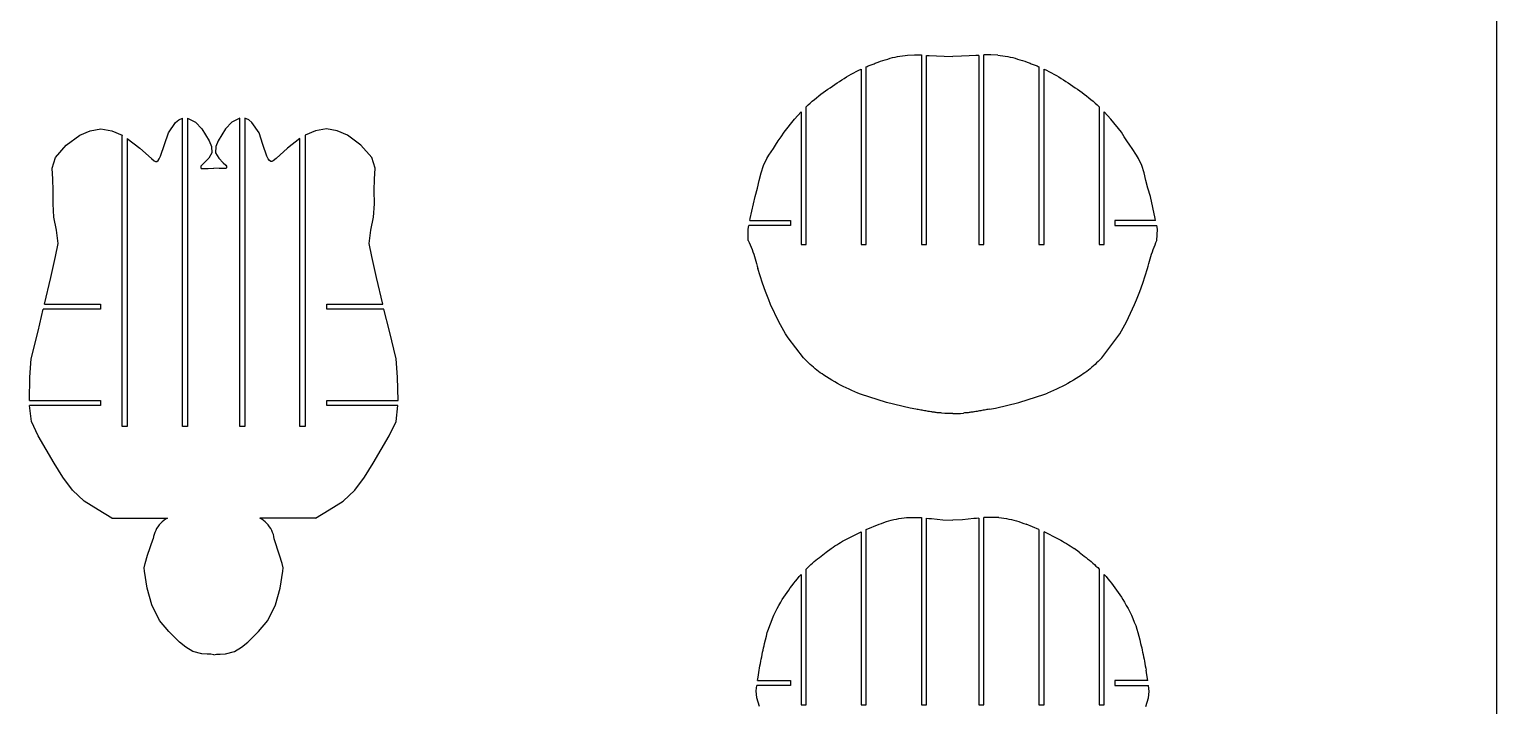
# Model space of a CAD drawing. Extents: x -170 to 170, y -270 to 270.
# Drawn here: x 60.8 to 170.5, y -136.1 to -85.6 of the extents above; entities that cross this region are included whole.
import ezdxf

# ---------------------------------------------------------------- set-up
doc = ezdxf.new("R2010")
doc.units = 0
doc.header["$MEASUREMENT"] = 0
doc.layers.get('0').update_dxf_attribs({"linetype": 'CONTINUOUS'})

msp = doc.modelspace()

# ---------------------------------------------------------------- linework, layer by layer
for p, q in [((170.49, 270.1), (170.49, -270.1)), ((124.96, -87.81), (125.14, -87.76)), ((125.14, -87.76), (125.33, -87.71)), ((125.33, -87.71), (125.51, -87.67)), ((125.51, -87.67), (125.7, -87.63)), ((125.7, -87.63), (125.88, -87.6)), ((125.88, -87.6), (126.07, -87.57)), ((126.07, -87.57), (126.26, -87.55)), ((126.26, -87.55), (126.44, -87.53)), ((126.44, -87.53), (126.96, -87.49)), ((126.96, -87.49), (127.48, -87.51)), ((127.48, -87.51), (127.48, -101.68)), ((127.86, -87.54), (128.07, -87.55)), ((127.86, -101.68), (127.86, -87.54)), ((128.07, -87.55), (128.6, -87.58)), ((128.6, -87.58), (129.17, -87.61)), ((129.17, -87.61), (129.82, -87.63)), ((130.47, -87.61), (129.82, -87.63)), ((131.04, -87.58), (130.47, -87.61)), ((131.56, -87.55), (131.04, -87.58)), ((131.77, -87.54), (131.56, -87.55)), ((131.77, -87.54), (131.77, -101.68)), ((132.67, -87.49), (132.15, -87.51)), ((132.15, -101.68), (132.15, -87.51)), ((133.19, -87.53), (132.67, -87.49)), ((133.19, -87.53), (133.38, -87.55)), ((133.38, -87.55), (133.56, -87.57)), ((133.56, -87.57), (133.75, -87.6)), ((133.75, -87.6), (133.94, -87.63)), ((133.94, -87.63), (134.12, -87.67)), ((134.12, -87.67), (134.31, -87.71)), ((134.31, -87.71), (134.49, -87.76)), ((134.49, -87.76), (134.67, -87.81)), ((122.24, -88.94), (122.42, -88.84)), ((122.42, -88.84), (122.61, -88.74)), ((122.61, -88.74), (122.8, -88.65)), ((122.8, -88.65), (122.98, -88.56)), ((122.98, -88.56), (122.98, -101.68)), ((123.36, -88.39), (123.43, -88.36)), ((123.36, -101.68), (123.36, -88.39)), ((123.43, -88.36), (123.51, -88.33)), ((123.51, -88.33), (123.58, -88.3)), ((123.58, -88.3), (123.65, -88.27)), ((123.65, -88.27), (123.73, -88.24)), ((123.73, -88.24), (123.8, -88.21)), ((123.8, -88.21), (123.88, -88.19)), ((123.88, -88.19), (123.95, -88.16)), ((123.95, -88.16), (124.02, -88.13)), ((124.02, -88.13), (124.1, -88.1)), ((124.1, -88.1), (124.17, -88.08)), ((124.17, -88.08), (124.25, -88.05)), ((124.25, -88.05), (124.43, -87.98)), ((124.43, -87.98), (124.6, -87.92)), ((124.6, -87.92), (124.78, -87.86)), ((124.78, -87.86), (124.96, -87.81)), ((134.67, -87.81), (134.85, -87.86)), ((134.85, -87.86), (135.03, -87.92)), ((135.03, -87.92), (135.21, -87.98)), ((135.21, -87.98), (135.38, -88.05)), ((135.38, -88.05), (135.46, -88.08)), ((135.46, -88.08), (135.53, -88.1)), ((135.53, -88.1), (135.61, -88.13)), ((135.61, -88.13), (135.68, -88.16)), ((135.68, -88.16), (135.76, -88.19)), ((135.76, -88.19), (135.83, -88.21)), ((135.83, -88.21), (135.91, -88.24)), ((135.91, -88.24), (135.98, -88.27)), ((135.98, -88.27), (136.05, -88.3)), ((136.05, -88.3), (136.13, -88.33)), ((136.13, -88.33), (136.2, -88.36)), ((136.2, -88.36), (136.27, -88.39)), ((136.27, -88.39), (136.27, -101.68)), ((136.65, -88.56), (136.84, -88.65)), ((136.65, -101.68), (136.65, -88.56)), ((136.84, -88.65), (137.02, -88.74)), ((137.02, -88.74), (137.21, -88.84)), ((137.21, -88.84), (137.39, -88.94)), ((120.48, -90.07), (120.66, -89.96)), ((120.66, -89.96), (120.84, -89.84)), ((120.84, -89.84), (121.01, -89.72)), ((121.01, -89.72), (121.18, -89.6)), ((121.18, -89.6), (121.35, -89.49)), ((121.35, -89.49), (121.53, -89.37)), ((121.53, -89.37), (121.7, -89.26)), ((121.7, -89.26), (121.88, -89.15)), ((121.88, -89.15), (122.06, -89.05)), ((122.06, -89.05), (122.24, -88.94)), ((137.39, -88.94), (137.57, -89.05)), ((137.57, -89.05), (137.75, -89.15)), ((137.75, -89.15), (137.93, -89.26)), ((137.93, -89.26), (138.11, -89.37)), ((138.11, -89.37), (138.28, -89.49)), ((138.28, -89.49), (138.46, -89.6)), ((138.46, -89.6), (138.63, -89.72)), ((138.63, -89.72), (138.8, -89.84)), ((138.8, -89.84), (138.97, -89.96)), ((138.97, -89.96), (139.15, -90.07)), ((119.17, -91.1), (119.32, -90.96)), ((119.32, -90.96), (119.48, -90.83)), ((119.48, -90.83), (119.64, -90.7)), ((119.64, -90.7), (119.81, -90.56)), ((119.81, -90.56), (119.97, -90.44)), ((119.97, -90.44), (120.14, -90.31)), ((120.14, -90.31), (120.31, -90.19)), ((120.31, -90.19), (120.48, -90.07)), ((139.15, -90.07), (139.32, -90.19)), ((139.32, -90.19), (139.49, -90.31)), ((139.49, -90.31), (139.66, -90.44)), ((139.66, -90.44), (139.83, -90.56)), ((139.83, -90.56), (139.99, -90.7)), ((139.99, -90.7), (140.15, -90.83)), ((140.15, -90.83), (140.31, -90.96)), ((140.31, -90.96), (140.47, -91.1)), ((117.99, -92.3), (118.48, -91.76)), ((118.48, -91.76), (118.48, -101.68)), ((118.86, -91.39), (119.01, -91.24)), ((118.86, -101.68), (118.86, -91.39)), ((119.01, -91.24), (119.17, -91.1)), ((140.47, -91.1), (140.62, -91.24)), ((140.62, -91.24), (140.77, -91.39)), ((140.77, -91.39), (140.77, -101.68)), ((141.64, -92.3), (141.15, -91.76)), ((141.15, -101.68), (141.15, -91.76)), ((64.56, -93.51), (65.32, -93.17)), ((65.32, -93.17), (66.14, -93.03)), ((66.14, -93.03), (66.96, -93.18)), ((66.96, -93.18), (67.72, -93.51)), ((71.18, -93.32), (71.71, -92.55)), ((71.71, -92.55), (71.95, -92.35)), ((71.95, -92.35), (72.23, -92.22)), ((72.23, -115.26), (72.23, -92.22)), ((72.61, -92.22), (72.61, -115.26)), ((72.61, -92.22), (73.21, -92.53)), ((73.21, -92.53), (73.68, -93.02)), ((73.68, -93.02), (74.24, -93.92)), ((75.46, -93.02), (74.89, -93.92)), ((75.93, -92.53), (75.46, -93.02)), ((76.52, -92.22), (75.93, -92.53)), ((76.52, -115.26), (76.52, -92.22)), ((76.9, -92.22), (76.9, -115.26)), ((77.19, -92.35), (76.9, -92.22)), ((77.43, -92.55), (77.19, -92.35)), ((77.96, -93.32), (77.43, -92.55)), ((82.18, -93.18), (81.41, -93.51)), ((82.99, -93.03), (82.18, -93.18)), ((83.81, -93.17), (82.99, -93.03)), ((84.57, -93.51), (83.81, -93.17)), ((117.21, -93.27), (117.99, -92.3)), ((142.43, -93.27), (141.64, -92.3)), ((62.73, -95.18), (63.55, -94.24)), ((63.55, -94.24), (64.56, -93.51)), ((67.72, -93.51), (67.73, -93.52)), ((67.73, -115.26), (67.73, -93.52)), ((68.11, -93.74), (68.11, -115.26)), ((68.11, -93.74), (69.04, -94.47)), ((70.6, -95.08), (70.89, -94.19)), ((70.89, -94.19), (71.18, -93.32)), ((74.24, -93.92), (74.41, -94.36)), ((74.89, -93.92), (74.73, -94.36)), ((78.24, -94.19), (77.96, -93.32)), ((78.53, -95.08), (78.24, -94.19)), ((81.02, -93.74), (80.09, -94.47)), ((81.02, -115.26), (81.02, -93.74)), ((81.41, -93.51), (81.4, -93.52)), ((81.4, -93.52), (81.4, -115.26)), ((85.58, -94.24), (84.57, -93.51)), ((86.4, -95.18), (85.58, -94.24)), ((116.41, -94.5), (116.56, -94.25)), ((116.56, -94.25), (116.78, -93.93)), ((116.78, -93.93), (116.99, -93.62)), ((116.99, -93.62), (117.21, -93.27)), ((142.65, -93.62), (142.43, -93.27)), ((142.85, -93.93), (142.65, -93.62)), ((143.07, -94.25), (142.85, -93.93)), ((143.23, -94.5), (143.07, -94.25)), ((62.48, -95.97), (62.73, -95.18)), ((69.04, -94.47), (69.91, -95.25)), ((69.91, -95.25), (70.12, -95.42)), ((70.12, -95.42), (70.22, -95.46)), ((70.31, -95.47), (70.41, -95.4)), ((70.41, -95.4), (70.49, -95.28)), ((70.49, -95.28), (70.6, -95.08)), ((74.2, -95.21), (73.85, -95.57)), ((74.42, -94.81), (74.2, -95.21)), ((74.41, -94.36), (74.42, -94.81)), ((74.73, -94.36), (74.71, -94.81)), ((74.71, -94.81), (74.94, -95.21)), ((74.94, -95.21), (75.28, -95.57)), ((78.64, -95.28), (78.53, -95.08)), ((78.73, -95.4), (78.64, -95.28)), ((78.83, -95.47), (78.73, -95.4)), ((79.01, -95.42), (78.92, -95.46)), ((79.23, -95.25), (79.01, -95.42)), ((80.09, -94.47), (79.23, -95.25)), ((86.65, -95.97), (86.4, -95.18)), ((115.67, -95.76), (115.93, -95.24)), ((115.93, -95.24), (116.08, -94.99)), ((116.08, -94.99), (116.41, -94.5)), ((143.56, -94.99), (143.23, -94.5)), ((143.71, -95.24), (143.56, -94.99)), ((143.96, -95.76), (143.71, -95.24)), ((62.54, -96.8), (62.48, -95.97)), ((70.22, -95.46), (70.31, -95.47)), ((73.67, -95.74), (73.6, -95.83)), ((73.6, -95.83), (73.6, -95.89)), ((73.6, -95.89), (73.61, -95.95)), ((73.61, -95.95), (73.63, -95.98)), ((73.63, -95.98), (73.67, -95.99)), ((73.85, -95.57), (73.67, -95.74)), ((73.67, -95.99), (73.74, -95.99)), ((73.74, -95.99), (74.15, -95.99)), ((74.15, -95.99), (74.57, -95.97)), ((74.98, -95.99), (74.57, -95.97)), ((75.39, -95.99), (74.98, -95.99)), ((75.28, -95.57), (75.47, -95.74)), ((75.47, -95.99), (75.39, -95.99)), ((75.47, -95.74), (75.53, -95.83)), ((75.5, -95.98), (75.47, -95.99)), ((75.52, -95.95), (75.5, -95.98)), ((75.53, -95.89), (75.52, -95.95)), ((75.53, -95.83), (75.53, -95.89)), ((78.92, -95.46), (78.83, -95.47)), ((86.59, -96.8), (86.65, -95.97)), ((115.36, -96.89), (115.5, -96.32)), ((115.5, -96.32), (115.67, -95.76)), ((144.14, -96.32), (143.96, -95.76)), ((144.27, -96.89), (144.14, -96.32)), ((62.57, -97.63), (62.54, -96.8)), ((62.56, -98.63), (62.57, -97.63)), ((86.56, -97.63), (86.59, -96.8)), ((86.58, -98.63), (86.56, -97.63)), ((115.04, -98.09), (115.22, -97.46)), ((115.22, -97.46), (115.36, -96.89)), ((144.42, -97.46), (144.27, -96.89)), ((144.6, -98.09), (144.42, -97.46)), ((62.62, -99.62), (62.56, -98.63)), ((86.51, -99.62), (86.58, -98.63)), ((114.68, -99.72), (115.04, -98.09)), ((144.95, -99.72), (144.6, -98.09)), ((62.82, -100.6), (62.62, -99.62)), ((86.31, -100.6), (86.51, -99.62)), ((114.65, -99.87), (114.68, -99.72)), ((144.99, -99.87), (144.95, -99.72)), ((62.94, -101.59), (62.82, -100.6)), ((86.19, -101.59), (86.31, -100.6)), ((114.52, -100.53), (114.57, -100.25)), ((114.54, -101.36), (114.52, -100.53)), ((117.69, -100.25), (114.57, -100.25)), ((114.65, -99.87), (117.69, -99.87)), ((117.69, -99.87), (117.69, -100.25)), ((141.95, -99.87), (141.95, -100.25)), ((144.99, -99.87), (141.95, -99.87)), ((141.95, -100.25), (145.07, -100.25)), ((145.12, -100.53), (145.07, -100.25)), ((145.09, -101.36), (145.12, -100.53)), ((62.73, -102.56), (62.94, -101.59)), ((86.4, -102.56), (86.19, -101.59)), ((114.54, -101.36), (114.61, -101.53)), ((114.61, -101.53), (114.68, -101.7)), ((114.68, -101.7), (114.75, -101.87)), ((114.75, -101.87), (114.82, -102.04)), ((118.48, -101.68), (118.86, -101.68)), ((122.98, -101.68), (123.36, -101.68)), ((127.48, -101.68), (127.86, -101.68)), ((131.77, -101.68), (132.15, -101.68)), ((136.27, -101.68), (136.65, -101.68)), ((140.77, -101.68), (141.15, -101.68)), ((144.82, -102.04), (144.88, -101.87)), ((144.88, -101.87), (144.95, -101.7)), ((144.95, -101.7), (145.02, -101.53)), ((145.02, -101.53), (145.09, -101.36)), ((62.38, -104.13), (62.73, -102.56)), ((86.75, -104.13), (86.4, -102.56)), ((114.82, -102.04), (114.88, -102.22)), ((114.88, -102.22), (114.94, -102.39)), ((114.94, -102.39), (115, -102.57)), ((115, -102.57), (115.05, -102.74)), ((115.05, -102.74), (115.11, -102.92)), ((115.11, -102.92), (115.16, -103.1)), ((115.16, -103.1), (115.2, -103.28)), ((144.43, -103.28), (144.48, -103.1)), ((144.48, -103.1), (144.53, -102.92)), ((144.53, -102.92), (144.58, -102.74)), ((144.58, -102.74), (144.64, -102.57)), ((144.64, -102.57), (144.69, -102.39)), ((144.69, -102.39), (144.75, -102.22)), ((144.75, -102.22), (144.82, -102.04)), ((61.92, -106.12), (62.38, -104.13)), ((87.22, -106.12), (86.75, -104.13)), ((115.2, -103.28), (115.25, -103.46)), ((115.61, -104.57), (115.25, -103.46)), ((144.03, -104.57), (144.38, -103.46)), ((144.38, -103.46), (144.43, -103.28)), ((115.83, -105.19), (115.61, -104.57)), ((116.07, -105.81), (115.83, -105.19)), ((143.56, -105.81), (143.8, -105.19)), ((143.8, -105.19), (144.03, -104.57)), ((61.92, -106.12), (66.11, -106.12)), ((66.11, -106.12), (66.11, -106.5)), ((83.02, -106.5), (83.02, -106.12)), ((83.02, -106.12), (87.22, -106.12)), ((116.21, -106.16), (116.07, -105.81)), ((116.82, -107.44), (116.21, -106.16)), ((142.81, -107.44), (143.42, -106.16)), ((143.42, -106.16), (143.56, -105.81)), ((61.44, -108.14), (61.83, -106.5)), ((66.11, -106.5), (61.83, -106.5)), ((87.3, -106.5), (83.02, -106.5)), ((87.7, -108.14), (87.3, -106.5)), ((117.32, -108.35), (116.82, -107.44)), ((142.31, -108.35), (142.81, -107.44)), ((60.92, -110.22), (61.44, -108.14)), ((88.21, -110.22), (87.7, -108.14)), ((117.53, -108.65), (117.32, -108.35)), ((142.1, -108.65), (142.31, -108.35)), ((118.66, -110.13), (117.53, -108.65)), ((140.97, -110.13), (142.1, -108.65)), ((60.82, -111.58), (60.92, -110.22)), ((88.31, -111.58), (88.21, -110.22)), ((118.71, -110.18), (118.66, -110.13)), ((118.82, -110.29), (118.71, -110.18)), ((118.93, -110.41), (118.82, -110.29)), ((119.05, -110.52), (118.93, -110.41)), ((119.17, -110.63), (119.05, -110.52)), ((119.29, -110.74), (119.17, -110.63)), ((119.41, -110.84), (119.29, -110.74)), ((140.34, -110.74), (140.22, -110.84)), ((140.46, -110.63), (140.34, -110.74)), ((140.58, -110.52), (140.46, -110.63)), ((140.7, -110.41), (140.58, -110.52)), ((140.81, -110.29), (140.7, -110.41)), ((140.93, -110.18), (140.81, -110.29)), ((140.93, -110.18), (140.97, -110.13)), ((60.79, -113.33), (60.82, -111.58)), ((88.35, -113.33), (88.31, -111.58)), ((119.54, -110.95), (119.41, -110.84)), ((119.66, -111.05), (119.54, -110.95)), ((119.79, -111.15), (119.66, -111.05)), ((119.92, -111.25), (119.79, -111.15)), ((120.05, -111.34), (119.92, -111.25)), ((120.18, -111.44), (120.05, -111.34)), ((120.39, -111.57), (120.18, -111.44)), ((120.59, -111.69), (120.39, -111.57)), ((120.79, -111.82), (120.59, -111.69)), ((121, -111.94), (120.79, -111.82)), ((138.84, -111.82), (138.63, -111.94)), ((139.05, -111.69), (138.84, -111.82)), ((139.25, -111.57), (139.05, -111.69)), ((139.45, -111.44), (139.25, -111.57)), ((139.58, -111.34), (139.45, -111.44)), ((139.71, -111.25), (139.58, -111.34)), ((139.84, -111.15), (139.71, -111.25)), ((139.97, -111.05), (139.84, -111.15)), ((140.09, -110.95), (139.97, -111.05)), ((140.22, -110.84), (140.09, -110.95)), ((121.21, -112.06), (121, -111.94)), ((121.42, -112.17), (121.21, -112.06)), ((121.63, -112.28), (121.42, -112.17)), ((121.85, -112.38), (121.63, -112.28)), ((122.07, -112.49), (121.85, -112.38)), ((122.28, -112.59), (122.07, -112.49)), ((122.5, -112.68), (122.28, -112.59)), ((122.73, -112.77), (122.5, -112.68)), ((122.92, -112.85), (122.73, -112.77)), ((124.87, -113.48), (122.92, -112.85)), ((134.76, -113.48), (136.71, -112.85)), ((136.71, -112.85), (136.91, -112.77)), ((137.13, -112.68), (136.91, -112.77)), ((137.35, -112.59), (137.13, -112.68)), ((137.57, -112.49), (137.35, -112.59)), ((137.78, -112.38), (137.57, -112.49)), ((138, -112.28), (137.78, -112.38)), ((138.21, -112.17), (138, -112.28)), ((138.42, -112.06), (138.21, -112.17)), ((138.63, -111.94), (138.42, -112.06)), ((60.79, -113.33), (66.11, -113.33)), ((60.94, -114.89), (60.8, -113.7)), ((66.11, -113.7), (60.8, -113.7)), ((66.11, -113.33), (66.11, -113.7)), ((83.02, -113.33), (88.35, -113.33)), ((83.02, -113.7), (83.02, -113.33)), ((88.33, -113.7), (83.02, -113.7)), ((88.2, -114.89), (88.33, -113.7)), ((126.63, -113.89), (124.87, -113.48)), ((127.07, -113.97), (126.63, -113.89)), ((127.16, -113.99), (127.07, -113.97)), ((127.25, -114.01), (127.16, -113.99)), ((127.34, -114.03), (127.25, -114.01)), ((127.44, -114.04), (127.34, -114.03)), ((127.53, -114.06), (127.44, -114.04)), ((127.62, -114.08), (127.53, -114.06)), ((127.71, -114.1), (127.62, -114.08)), ((132.01, -114.08), (131.92, -114.1)), ((132.1, -114.06), (132.01, -114.08)), ((132.2, -114.04), (132.1, -114.06)), ((132.29, -114.03), (132.2, -114.04)), ((132.38, -114.01), (132.29, -114.03)), ((132.47, -113.99), (132.38, -114.01)), ((132.57, -113.97), (132.47, -113.99)), ((132.57, -113.97), (133.01, -113.89)), ((133.01, -113.89), (134.76, -113.48)), ((61.45, -115.96), (60.94, -114.89)), ((87.68, -115.96), (88.2, -114.89)), ((127.81, -114.11), (127.71, -114.1)), ((127.9, -114.13), (127.81, -114.11)), ((127.99, -114.14), (127.9, -114.13)), ((128.08, -114.16), (127.99, -114.14)), ((128.18, -114.17), (128.08, -114.16)), ((128.25, -114.18), (128.18, -114.17)), ((128.31, -114.19), (128.25, -114.18)), ((128.38, -114.2), (128.31, -114.19)), ((128.45, -114.21), (128.38, -114.2)), ((128.52, -114.22), (128.45, -114.21)), ((128.59, -114.23), (128.52, -114.22)), ((128.66, -114.24), (128.59, -114.23)), ((128.72, -114.25), (128.66, -114.24)), ((128.79, -114.25), (128.72, -114.25)), ((128.86, -114.26), (128.79, -114.25)), ((128.93, -114.26), (128.86, -114.26)), ((129, -114.27), (128.93, -114.26)), ((129.22, -114.29), (129, -114.27)), ((129.82, -114.31), (129.22, -114.29)), ((129.82, -114.31), (130.41, -114.29)), ((130.41, -114.29), (130.63, -114.27)), ((130.7, -114.26), (130.63, -114.27)), ((130.77, -114.26), (130.7, -114.26)), ((130.84, -114.25), (130.77, -114.26)), ((130.91, -114.25), (130.84, -114.25)), ((130.98, -114.24), (130.91, -114.25)), ((131.05, -114.23), (130.98, -114.24)), ((131.11, -114.22), (131.05, -114.23)), ((131.18, -114.21), (131.11, -114.22)), ((131.25, -114.2), (131.18, -114.21)), ((131.32, -114.19), (131.25, -114.2)), ((131.39, -114.18), (131.32, -114.19)), ((131.46, -114.17), (131.39, -114.18)), ((131.55, -114.16), (131.46, -114.17)), ((131.64, -114.14), (131.55, -114.16)), ((131.73, -114.13), (131.64, -114.14)), ((131.83, -114.11), (131.73, -114.13)), ((131.92, -114.1), (131.83, -114.11)), ((62.04, -116.99), (61.45, -115.96)), ((68.11, -115.26), (67.73, -115.26)), ((72.61, -115.26), (72.23, -115.26)), ((76.9, -115.26), (76.52, -115.26)), ((81.4, -115.26), (81.02, -115.26)), ((87.09, -116.99), (87.68, -115.96)), ((62.64, -118.02), (62.04, -116.99)), ((86.49, -118.02), (87.09, -116.99)), ((63.28, -119.05), (62.64, -118.02)), ((85.85, -119.05), (86.49, -118.02)), ((64, -120.03), (63.28, -119.05)), ((85.13, -120.03), (85.85, -119.05)), ((64.88, -120.85), (64, -120.03)), ((84.26, -120.85), (85.13, -120.03)), ((65.93, -121.49), (64.88, -120.85)), ((66.96, -122.12), (65.93, -121.49)), ((82.17, -122.12), (83.2, -121.49)), ((83.2, -121.49), (84.26, -120.85)), ((66.96, -122.12), (71.11, -122.12)), ((70.39, -122.76), (70.3, -122.9)), ((70.49, -122.63), (70.39, -122.76)), ((70.59, -122.51), (70.49, -122.63)), ((70.71, -122.4), (70.59, -122.51)), ((70.84, -122.29), (70.71, -122.4)), ((70.97, -122.2), (70.84, -122.29)), ((71.11, -122.12), (70.97, -122.2)), ((78.16, -122.2), (78.02, -122.12)), ((82.17, -122.12), (78.02, -122.12)), ((78.3, -122.29), (78.16, -122.2)), ((78.42, -122.4), (78.3, -122.29)), ((78.54, -122.51), (78.42, -122.4)), ((78.65, -122.63), (78.54, -122.51)), ((78.74, -122.76), (78.65, -122.63)), ((78.83, -122.9), (78.74, -122.76)), ((123.36, -122.97), (124.32, -122.57)), ((124.32, -122.57), (124.5, -122.51)), ((124.5, -122.51), (124.68, -122.44)), ((124.68, -122.44), (124.87, -122.38)), ((124.87, -122.38), (125.05, -122.33)), ((125.05, -122.33), (125.23, -122.28)), ((125.23, -122.28), (125.42, -122.23)), ((125.42, -122.23), (125.61, -122.19)), ((125.61, -122.19), (125.8, -122.15)), ((125.8, -122.15), (125.99, -122.12)), ((125.99, -122.12), (126.18, -122.1)), ((126.18, -122.1), (126.37, -122.07)), ((126.37, -122.07), (127.48, -122.08)), ((127.48, -122.08), (127.48, -136.06)), ((127.86, -122.12), (128.03, -122.14)), ((127.86, -136.06), (127.86, -122.12)), ((128.03, -122.14), (128.24, -122.15)), ((128.24, -122.15), (129.09, -122.24)), ((129.09, -122.24), (129.82, -122.26)), ((130.55, -122.24), (129.82, -122.26)), ((131.39, -122.15), (130.55, -122.24)), ((131.61, -122.14), (131.39, -122.15)), ((131.77, -122.12), (131.61, -122.14)), ((131.77, -122.12), (131.77, -136.06)), ((133.27, -122.07), (132.15, -122.08)), ((132.15, -136.06), (132.15, -122.08)), ((133.27, -122.07), (133.46, -122.1)), ((133.46, -122.1), (133.65, -122.12)), ((133.65, -122.12), (133.84, -122.15)), ((133.84, -122.15), (134.02, -122.19)), ((134.02, -122.19), (134.21, -122.23)), ((134.21, -122.23), (134.4, -122.28)), ((134.4, -122.28), (134.58, -122.33)), ((134.58, -122.33), (134.77, -122.38)), ((134.77, -122.38), (134.95, -122.44)), ((134.95, -122.44), (135.13, -122.51)), ((135.13, -122.51), (135.31, -122.57)), ((136.27, -122.97), (135.31, -122.57)), ((69.63, -124.89), (70.04, -123.66)), ((70.07, -123.5), (70.04, -123.66)), ((70.11, -123.34), (70.07, -123.5)), ((70.16, -123.19), (70.11, -123.34)), ((70.23, -123.04), (70.16, -123.19)), ((70.3, -122.9), (70.23, -123.04)), ((78.91, -123.04), (78.83, -122.9)), ((78.97, -123.19), (78.91, -123.04)), ((79.03, -123.34), (78.97, -123.19)), ((79.07, -123.5), (79.03, -123.34)), ((79.09, -123.66), (79.07, -123.5)), ((79.5, -124.89), (79.09, -123.66)), ((121.3, -124.02), (121.44, -123.93)), ((121.44, -123.93), (121.59, -123.85)), ((121.59, -123.85), (121.73, -123.77)), ((121.73, -123.77), (121.88, -123.69)), ((121.88, -123.69), (122.02, -123.61)), ((122.02, -123.61), (122.17, -123.53)), ((122.17, -123.53), (122.32, -123.46)), ((122.32, -123.46), (122.47, -123.38)), ((122.47, -123.38), (122.98, -123.14)), ((122.98, -123.14), (122.98, -136.06)), ((123.36, -136.06), (123.36, -122.97)), ((136.27, -122.97), (136.27, -136.06)), ((137.16, -123.38), (136.65, -123.14)), ((136.65, -136.06), (136.65, -123.14)), ((137.16, -123.38), (137.31, -123.46)), ((137.31, -123.46), (137.46, -123.53)), ((137.46, -123.53), (137.61, -123.61)), ((137.61, -123.61), (137.75, -123.69)), ((137.75, -123.69), (137.9, -123.77)), ((137.9, -123.77), (138.04, -123.85)), ((138.04, -123.85), (138.19, -123.93)), ((138.19, -123.93), (138.33, -124.02)), ((69.44, -125.51), (69.63, -124.89)), ((79.69, -125.51), (79.5, -124.89)), ((119.72, -125.16), (119.85, -125.06)), ((119.85, -125.06), (119.98, -124.96)), ((119.98, -124.96), (120.1, -124.85)), ((120.1, -124.85), (120.24, -124.75)), ((120.24, -124.75), (120.37, -124.66)), ((120.37, -124.66), (120.74, -124.38)), ((120.74, -124.38), (120.88, -124.29)), ((120.88, -124.29), (121.02, -124.19)), ((121.02, -124.19), (121.16, -124.11)), ((121.16, -124.11), (121.3, -124.02)), ((138.33, -124.02), (138.47, -124.11)), ((138.47, -124.11), (138.61, -124.19)), ((138.61, -124.19), (138.75, -124.29)), ((138.75, -124.29), (138.89, -124.38)), ((139.27, -124.66), (138.89, -124.38)), ((139.27, -124.66), (139.4, -124.75)), ((139.4, -124.75), (139.53, -124.85)), ((139.53, -124.85), (139.66, -124.96)), ((139.66, -124.96), (139.79, -125.06)), ((139.79, -125.06), (139.91, -125.16)), ((69.38, -125.83), (69.44, -125.51)), ((69.4, -126.08), (69.38, -125.83)), ((69.6, -127.36), (69.4, -126.08)), ((79.53, -127.36), (79.74, -126.08)), ((79.75, -125.83), (79.69, -125.51)), ((79.74, -126.08), (79.75, -125.83)), ((118.86, -125.93), (118.98, -125.81)), ((118.86, -136.06), (118.86, -125.93)), ((118.98, -125.81), (119.1, -125.7)), ((119.1, -125.7), (119.22, -125.59)), ((119.22, -125.59), (119.34, -125.48)), ((119.34, -125.48), (119.47, -125.37)), ((119.47, -125.37), (119.59, -125.27)), ((119.59, -125.27), (119.72, -125.16)), ((139.91, -125.16), (140.04, -125.27)), ((140.04, -125.27), (140.17, -125.37)), ((140.17, -125.37), (140.29, -125.48)), ((140.29, -125.48), (140.41, -125.59)), ((140.41, -125.59), (140.53, -125.7)), ((140.53, -125.7), (140.66, -125.81)), ((140.66, -125.81), (140.77, -125.93)), ((140.77, -125.93), (140.77, -136.06)), ((117.68, -127.33), (117.81, -127.16)), ((117.81, -127.16), (117.94, -126.99)), ((117.94, -126.99), (118.07, -126.82)), ((118.07, -126.82), (118.21, -126.65)), ((118.21, -126.65), (118.34, -126.49)), ((118.34, -126.49), (118.48, -126.32)), ((118.48, -126.32), (118.48, -136.06)), ((141.15, -126.32), (141.29, -126.49)), ((141.15, -136.06), (141.15, -126.32)), ((141.29, -126.49), (141.43, -126.65)), ((141.43, -126.65), (141.56, -126.82)), ((141.56, -126.82), (141.69, -126.99)), ((141.69, -126.99), (141.82, -127.16)), ((141.82, -127.16), (141.95, -127.33)), ((69.95, -128.6), (69.6, -127.36)), ((79.19, -128.6), (79.53, -127.36)), ((116.97, -128.4), (117.08, -128.21)), ((117.08, -128.21), (117.2, -128.03)), ((117.2, -128.03), (117.32, -127.85)), ((117.32, -127.85), (117.44, -127.68)), ((117.44, -127.68), (117.56, -127.5)), ((117.56, -127.5), (117.68, -127.33)), ((141.95, -127.33), (142.07, -127.5)), ((142.07, -127.5), (142.2, -127.68)), ((142.2, -127.68), (142.32, -127.85)), ((142.32, -127.85), (142.43, -128.03)), ((142.43, -128.03), (142.55, -128.21)), ((142.55, -128.21), (142.66, -128.4)), ((70.51, -129.77), (69.95, -128.6)), ((78.62, -129.77), (79.19, -128.6)), ((116.34, -129.63), (116.45, -129.38)), ((116.45, -129.38), (116.57, -129.13)), ((116.57, -129.13), (116.7, -128.88)), ((116.7, -128.88), (116.83, -128.64)), ((116.83, -128.64), (116.97, -128.4)), ((142.66, -128.4), (142.8, -128.64)), ((142.8, -128.64), (142.93, -128.88)), ((142.93, -128.88), (143.06, -129.13)), ((143.06, -129.13), (143.18, -129.38)), ((143.18, -129.38), (143.29, -129.63)), ((71.21, -130.59), (70.51, -129.77)), ((77.92, -130.59), (78.62, -129.77)), ((115.96, -130.67), (116.05, -130.41)), ((116.05, -130.41), (116.14, -130.15)), ((116.14, -130.15), (116.24, -129.89)), ((116.24, -129.89), (116.34, -129.63)), ((143.29, -129.63), (143.4, -129.89)), ((143.4, -129.89), (143.5, -130.15)), ((143.5, -130.15), (143.59, -130.41)), ((143.59, -130.41), (143.67, -130.67)), ((72, -131.38), (71.21, -130.59)), ((72.49, -131.77), (72, -131.38)), ((76.64, -131.77), (77.13, -131.38)), ((77.13, -131.38), (77.92, -130.59)), ((115.68, -131.81), (115.72, -131.65)), ((115.72, -131.65), (115.76, -131.48)), ((115.76, -131.48), (115.82, -131.21)), ((115.82, -131.21), (115.89, -130.94)), ((115.89, -130.94), (115.96, -130.67)), ((143.67, -130.67), (143.74, -130.94)), ((143.74, -130.94), (143.81, -131.21)), ((143.81, -131.21), (143.87, -131.48)), ((143.87, -131.48), (143.91, -131.65)), ((143.91, -131.65), (143.95, -131.81)), ((73.02, -132.08), (72.49, -131.77)), ((73.68, -132.27), (73.02, -132.08)), ((74.09, -132.29), (73.68, -132.27)), ((74.35, -132.29), (74.09, -132.29)), ((74.57, -132.33), (74.35, -132.29)), ((74.57, -132.33), (74.78, -132.29)), ((74.78, -132.29), (75.05, -132.29)), ((75.05, -132.29), (75.45, -132.27)), ((75.45, -132.27), (76.12, -132.08)), ((76.12, -132.08), (76.64, -131.77)), ((115.47, -132.81), (115.5, -132.65)), ((115.5, -132.65), (115.54, -132.48)), ((115.54, -132.48), (115.57, -132.31)), ((115.57, -132.31), (115.61, -132.14)), ((115.61, -132.14), (115.65, -131.98)), ((115.65, -131.98), (115.68, -131.81)), ((143.95, -131.81), (143.99, -131.98)), ((143.99, -131.98), (144.02, -132.14)), ((144.02, -132.14), (144.06, -132.31)), ((144.06, -132.31), (144.09, -132.48)), ((144.09, -132.48), (144.13, -132.65)), ((144.13, -132.65), (144.16, -132.81)), ((115.27, -134), (115.35, -133.49)), ((115.35, -133.49), (115.38, -133.32)), ((115.38, -133.32), (115.41, -133.15)), ((115.41, -133.15), (115.44, -132.98)), ((115.44, -132.98), (115.47, -132.81)), ((144.16, -132.81), (144.19, -132.98)), ((144.19, -132.98), (144.22, -133.15)), ((144.22, -133.15), (144.25, -133.32)), ((144.25, -133.32), (144.28, -133.49)), ((144.34, -133.82), (144.28, -133.49)), ((144.4, -134.25), (144.34, -133.82)), ((115.13, -135.03), (115.18, -134.62)), ((117.69, -134.62), (115.18, -134.62)), ((115.23, -134.25), (115.27, -134)), ((115.23, -134.25), (117.69, -134.25)), ((117.69, -134.25), (117.69, -134.62)), ((141.95, -134.25), (141.95, -134.62)), ((144.4, -134.25), (141.95, -134.25)), ((141.95, -134.62), (144.46, -134.62)), ((144.5, -135.08), (144.46, -134.62)), ((115.17, -135.55), (115.13, -135.03)), ((115.38, -136.2), (115.17, -135.55)), ((144.25, -136.2), (144.47, -135.55)), ((144.47, -135.55), (144.5, -135.08)), ((118.48, -136.06), (118.86, -136.06)), ((122.98, -136.06), (123.36, -136.06)), ((127.48, -136.06), (127.86, -136.06)), ((131.77, -136.06), (132.15, -136.06)), ((136.27, -136.06), (136.65, -136.06)), ((140.77, -136.06), (141.15, -136.06))]:
    msp.add_line(p, q)

doc.saveas('drawing.dxf')
